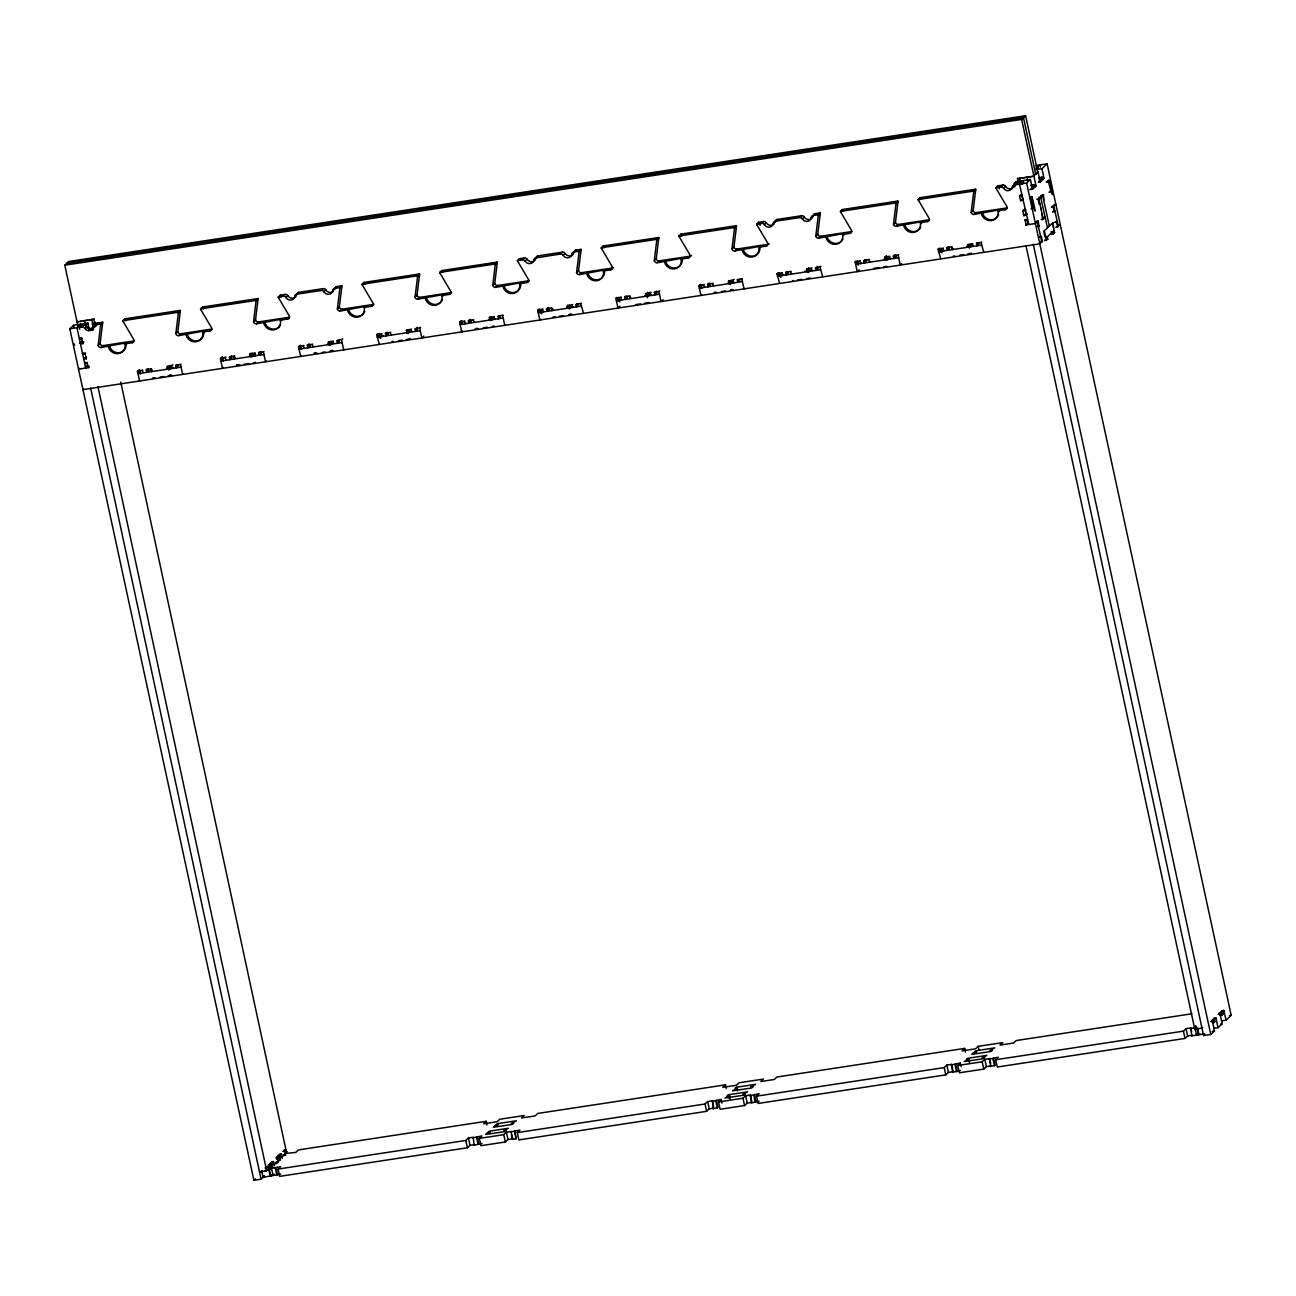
<?xml version="1.0" encoding="UTF-8"?>
<svg xmlns="http://www.w3.org/2000/svg" width="1296" height="1296" viewBox="0 0 1296 1296"><rect width="100%" height="100%" fill="white"/><g stroke="black" fill="none" stroke-linecap="round" stroke-linejoin="round"><path stroke-width="1.5" d="M98.156 345.4L100.651 324.81A2.543 2.365 46.9 0 0 100.602 324.097L102.578 322.234A2.543 2.365 46.9 0 1 102.643 322.947L100.132 343.553L98.156 345.4A2.543 2.365 46.9 0 0 101.072 347.474L125.987 342.905A8.878 8.294 46.9 0 1 119.443 352.69A8.878 8.294 46.9 0 1 109.237 345.449M175.851 333.574L178.362 312.968A2.543 2.365 46.9 0 0 178.313 312.255L180.29 310.392A2.543 2.365 46.9 0 1 180.338 311.105L177.827 331.711L175.851 333.574A2.543 2.365 46.9 0 0 178.767 335.632L203.683 331.063A8.878 8.294 46.9 0 1 197.154 340.848A8.878 8.294 46.9 0 1 186.932 333.623M253.562 321.732L256.057 301.126A2.543 2.365 46.9 0 0 256.009 300.413L257.985 298.566A2.543 2.365 46.9 0 1 258.05 299.279L255.539 319.869L253.562 321.732A2.543 2.365 46.9 0 0 256.478 323.806L281.394 319.221A8.878 8.294 46.9 0 1 281.572 320.485M337.365 308.966L339.86 288.36A2.543 2.365 46.9 0 0 339.811 287.647L341.788 285.784A2.543 2.365 46.9 0 1 341.852 286.497L339.341 307.103L337.365 308.966A2.543 2.365 46.9 0 0 340.281 311.024L365.197 306.455A8.878 8.294 46.9 0 1 365.375 307.719M415.06 297.124L417.571 276.518A2.543 2.365 46.9 0 0 417.523 275.805L419.499 273.958A2.543 2.365 46.9 0 1 419.548 274.671L417.053 295.261L415.06 297.124A2.543 2.365 46.9 0 0 417.976 299.198L442.892 294.613A8.878 8.294 46.9 0 1 443.07 295.877M492.772 285.282L495.266 264.676A2.543 2.365 46.9 0 0 495.218 263.963L497.21 262.116A2.543 2.365 46.9 0 1 497.259 262.829L494.748 283.435L492.772 285.282A2.543 2.365 46.9 0 0 495.688 287.356L520.603 282.787A8.878 8.294 46.9 0 1 514.075 292.572A8.878 8.294 46.9 0 1 503.852 285.331M576.574 272.516L579.085 251.91A2.543 2.365 46.9 0 0 579.02 251.197L581.013 249.35A2.543 2.365 46.9 0 1 581.062 250.063L578.551 270.653L576.574 272.516A2.543 2.365 46.9 0 0 579.49 274.59L604.406 270.005A8.878 8.294 46.9 0 1 597.877 279.806A8.878 8.294 46.9 0 1 587.655 272.565M654.269 260.674L656.78 240.068A2.543 2.365 46.9 0 0 656.732 239.355L658.708 237.508A2.543 2.365 46.9 0 1 658.757 238.221L656.262 258.827L654.269 260.674A2.543 2.365 46.9 0 0 657.202 262.748L682.101 258.179A8.878 8.294 46.9 0 1 675.572 267.964A8.878 8.294 46.9 0 1 665.366 260.723M731.981 248.832L734.492 228.242A2.543 2.365 46.9 0 0 734.427 227.529L736.42 225.666A2.543 2.365 46.9 0 1 736.468 226.379L733.957 246.985L731.981 248.832A2.543 2.365 46.9 0 0 734.897 250.906L759.812 246.337A8.878 8.294 46.9 0 1 753.284 256.122A8.878 8.294 46.9 0 1 743.062 248.881M815.783 236.066L818.294 215.46A2.543 2.365 46.9 0 0 818.246 214.747L820.222 212.9A2.543 2.365 46.9 0 1 820.271 213.613L817.76 234.22L815.783 236.066A2.543 2.365 46.9 0 0 818.699 238.14L843.615 233.572A8.878 8.294 46.9 0 1 843.809 235.451M893.495 224.224L895.99 203.634A2.543 2.365 46.9 0 0 895.941 202.921L897.917 201.058A2.543 2.365 46.9 0 1 897.966 201.771L895.471 222.377L893.495 224.224A2.543 2.365 46.9 0 0 896.411 226.298L921.31 221.729A8.878 8.294 46.9 0 1 921.521 223.609M971.19 212.398L973.701 191.792A2.543 2.365 46.9 0 0 973.652 191.079L975.629 189.216A2.543 2.365 46.9 0 1 975.677 189.929L973.166 210.535L971.19 212.398A2.543 2.365 46.9 0 0 974.106 214.456L999.022 209.887A8.878 8.294 46.9 0 1 999.216 211.766M553.068 316.985L555.401 316.84M714.161 292.264L716.461 292.313M152.815 377.8L155.115 377.833M1023.5 117.693L1035.763 174.458M1040.688 197.154L1047.46 227.853M77.954 326.074L64.8 265.21L68.753 261.5L1025.606 115.717L1037.869 172.481L1035.779 172.805M264.433 1176.055L261.079 1179.198L253.903 1180.283L69.806 328.779L73.548 325.28L87.901 323.093L89.375 329.929M77.695 321.392L77.08 321.975L78.116 321.813M84.775 320.387L85.034 324.535M69.806 328.779L82.037 326.916L84.013 325.069A2.543 2.365 46.9 0 1 86.621 326.349A5.071 4.747 46.9 0 0 95.629 324.972A2.543 2.365 46.9 0 1 97.54 323.012L102.578 322.234M79.736 329.314L78.975 325.814L86.152 324.729L87.901 323.093M91.951 319.302L93.199 329.832M82.037 326.916A2.543 2.365 46.9 0 1 84.629 328.196L86.621 326.349M77.193 321.862L94.316 318.962M95.191 322.105L92.486 324.648L95.855 323.368M80.919 337.657L79.445 339.05L82.328 338.224M88.549 329.492L91.692 328.325L92.016 329.848M84.629 328.196A5.071 4.747 46.9 0 0 93.652 326.819L97.54 323.012M100.651 324.81L102.643 322.947M83.624 342.857L79.688 343.262M84.791 353.079C84.904 356.546 83.43 351.718 82.685 354.051L85.698 353.111M108.248 346.388A8.878 8.294 46.9 0 0 118.454 353.63A8.878 8.294 46.9 0 0 124.999 343.829L132.16 342.743A2.543 2.365 46.9 0 0 134.039 339.941L123.055 321.392A2.543 2.365 46.9 0 1 122.812 320.711L124.789 318.848L180.29 310.392M123.055 321.392L125.048 319.529A2.543 2.365 46.9 0 1 124.789 318.848M86.621 358.085L83.738 358.911L86.168 356.983M101.072 347.474L103.048 345.627L134.152 340.88L132.16 342.743M85.941 362.216L84.694 363.366L87.593 362.54M79.736 368.258L78.57 369.328L88.76 367.303M88.776 367.594L88.387 365.764L85.747 368.242L76.982 327.694L80.725 324.194L81.113 326.009M124.999 343.829L125.987 342.905M83.624 388.994L82.96 389.61L1039.797 243.826L1042.438 241.348L1041.385 236.488L1039.586 236.763M90.639 388.039L261.079 1179.198M97.978 386.791L266.684 1170.806L259.508 1171.892L262.408 1170.936M178.362 312.968L180.338 311.105M185.944 334.546A8.878 8.294 46.9 0 0 196.166 341.788A8.878 8.294 46.9 0 0 202.694 331.987L209.871 330.901A2.543 2.365 46.9 0 0 211.734 328.099L200.767 309.55A2.543 2.365 46.9 0 1 200.524 308.869L202.5 307.022L257.985 298.566M200.767 309.55L202.743 307.703A2.543 2.365 46.9 0 1 202.5 307.022M140.195 380.408L139.563 380.975L137.473 371.255L138.834 369.976M178.767 335.632L180.76 333.785L211.847 329.038L209.871 330.901M137.473 371.255L142.738 370.057M143.273 372.487L142.252 370.526M148.343 368.663L148.748 370.494L146.772 372.341L146.237 369.911L147.469 368.761M146.237 369.911L151.519 368.728M152.296 370.915L151.551 371.612L151.016 369.182M202.694 331.987L203.683 331.063M167.492 367.627L170.845 367.432L167.492 369.182L167.589 366.169M166.973 366.752L172.984 364.873M173.016 367.756L172.287 368.453L171.752 366.023M177.989 364.775L178.249 365.99L176.272 367.853L176.353 364.84M175.738 365.423L181.019 364.225M170.44 375.208L168.075 375.856M256.057 301.126L258.05 299.279M183.254 373.847L182.623 374.414L180.533 364.694M263.655 322.704A8.878 8.294 46.9 0 0 273.861 329.945A8.878 8.294 46.9 0 0 280.406 320.161L287.582 319.059A2.543 2.365 46.9 0 0 289.445 316.256L278.478 297.707A2.543 2.365 46.9 0 1 278.219 297.027L280.195 295.18L285.25 294.403A2.543 2.365 46.9 0 1 287.858 295.682A5.071 4.747 46.9 0 0 296.104 296.347M278.478 297.707L280.454 295.861A2.543 2.365 46.9 0 1 280.195 295.18M278.219 297.027L283.257 296.266L285.25 294.403M256.478 323.806L258.455 321.943L289.559 317.212L287.582 319.059M223.479 367.416L222.491 368.339L220.401 358.619L222.118 356.999M283.257 296.266A2.543 2.365 46.9 0 1 285.865 297.545L287.858 295.682M223.56 358.571L220.919 361.049L263.979 354.488M220.401 358.619L226.039 357.08M226.201 359.851L225.18 357.89M231.206 355.72L231.676 357.858L229.684 359.705L229.651 356.821M285.865 297.545A5.071 4.747 46.9 0 0 294.889 296.168L298.777 292.345L323.222 288.619A2.543 2.365 46.9 0 1 325.831 289.899A5.071 4.747 46.9 0 0 333.607 291.146M229.165 357.275L234.819 355.736M235.224 358.279L234.479 358.976L233.944 356.546M280.406 320.161L281.394 319.221M237.605 364.824L236.569 365.407M250.42 354.991L253.773 354.796L250.42 356.546L249.901 354.116L250.889 353.192M294.889 296.168A2.543 2.365 46.9 0 1 296.8 294.208L321.246 290.482L323.222 288.619M249.901 354.116L255.182 352.933M255.944 355.12L255.199 355.817L254.68 353.387M260.836 351.848L261.176 353.354L259.2 355.217L258.665 352.787L259.654 351.864M321.246 290.482A2.543 2.365 46.9 0 1 323.838 291.762L325.831 289.899M258.665 352.787L263.947 351.589M323.838 291.762A5.071 4.747 46.9 0 0 332.861 290.385A2.543 2.365 46.9 0 1 334.773 288.409L336.749 286.562L341.788 285.784M332.861 290.385L334.838 288.522A2.543 2.365 46.9 0 1 336.749 286.562M339.86 288.36L341.852 286.497M266.425 360.968L265.55 361.778L263.444 352.058M347.458 309.938A8.878 8.294 46.9 0 0 357.664 317.18A8.878 8.294 46.9 0 0 364.208 307.379L371.385 306.293A2.543 2.365 46.9 0 0 373.248 303.491L362.281 284.942A2.543 2.365 46.9 0 1 362.021 284.261L363.998 282.415L419.499 273.958M362.281 284.942L364.257 283.095A2.543 2.365 46.9 0 1 363.998 282.415M301.385 355.752L300.64 356.449L298.534 346.712L299.894 345.433M301.693 346.664L299.068 349.142L342.112 342.581M340.281 311.024L342.257 309.177L373.361 304.43A2.543 2.365 46.9 0 0 373.993 304.236M298.534 346.712L303.944 345.4M304.333 347.944L303.313 345.983M309.42 344.12L309.809 345.951L307.832 347.798L307.314 345.368L308.675 344.104M307.314 345.368L312.709 344.072M313.114 346.615L312.093 344.639M315.495 353.16L314.005 353.176M364.208 307.379L365.197 306.455M328.552 343.1L331.906 342.905L328.568 344.655L328.779 341.512M328.034 342.209L333.315 341.026M371.385 306.293L373.361 304.43M333.85 343.456L332.829 341.48M339.05 340.232L339.309 341.464L337.333 343.31L337.543 340.184M336.814 340.88L342.824 338.985M331.63 350.552L330.14 351.167M417.571 276.518L419.548 274.671M344.315 349.304L343.699 349.888L341.593 340.151M425.153 298.096A8.878 8.294 46.9 0 0 435.375 305.338A8.878 8.294 46.9 0 0 441.904 295.553L449.08 294.451A2.543 2.365 46.9 0 0 450.943 291.649L439.976 273.1A2.543 2.365 46.9 0 1 439.733 272.419L441.709 270.572L497.21 262.116M439.976 273.1L441.952 271.253A2.543 2.365 46.9 0 1 441.709 270.572M379.274 344.072L376.682 334.805L377.784 333.752M417.976 299.198L419.969 297.335L451.057 292.604A2.543 2.365 46.9 0 0 451.705 292.41M376.682 334.805L381.964 333.607M382.984 335.583L381.98 336.506L381.461 334.076M387.585 332.375L387.958 334.044L385.981 335.907L385.447 333.461L386.564 332.424M385.447 333.461L390.728 332.278M391.246 334.708L390.226 332.732M441.904 295.553L442.892 294.613M393.385 341.48L391.975 341.496M406.701 331.193L410.054 330.998L406.701 332.748L406.669 329.848M406.183 330.302L411.464 329.119M449.08 294.451L451.057 292.604M411.982 331.549L410.962 329.573M416.956 327.272L417.458 329.557L415.481 331.403L415.449 328.504M414.947 328.973L420.601 327.434M406.28 339.568L409.52 338.888M495.266 264.676L497.259 262.829M423.824 336.118L421.832 337.981L419.742 328.244M502.864 286.254A8.878 8.294 46.9 0 0 513.07 293.495A8.878 8.294 46.9 0 0 519.615 283.711L526.792 282.609A2.543 2.365 46.9 0 0 528.655 279.823L517.687 261.274A2.543 2.365 46.9 0 1 517.428 260.593L519.404 258.73L524.459 257.969A2.543 2.365 46.9 0 1 527.067 259.232A5.071 4.747 46.9 0 0 536.074 257.872L560.455 254.032L562.432 252.169A2.543 2.365 46.9 0 1 565.04 253.449A5.071 4.747 46.9 0 0 574.063 252.072A2.543 2.365 46.9 0 1 575.959 250.112L581.013 249.35M517.687 261.274L519.664 259.411A2.543 2.365 46.9 0 1 519.404 258.73M517.428 260.593L522.482 259.816L524.459 257.969M495.688 287.356L497.664 285.493L528.768 280.762A2.543 2.365 46.9 0 0 529.4 280.568M462.575 331.096L461.7 331.906L459.61 322.169L461.084 320.776M522.482 259.816A2.543 2.365 46.9 0 1 525.074 261.095L527.067 259.232M462.769 322.121L460.129 324.599L503.188 318.038M459.61 322.169L464.875 320.971M465.896 322.947L464.908 323.87L464.389 321.44M470.448 319.432L470.885 321.408L468.909 323.271L468.374 320.825L469.865 319.448M525.074 261.095A5.071 4.747 46.9 0 0 534.098 259.718L537.986 255.895L562.432 252.169M468.374 320.825L473.656 319.642M474.174 322.072L473.153 320.096M519.615 283.711L520.603 282.787M476.62 328.552L475.13 328.957M489.629 318.557L492.982 318.362L489.629 320.112L489.969 316.856M526.792 282.609L528.768 280.762M489.11 317.666L494.392 316.483M494.91 318.913L493.889 316.937M500.094 315.544L500.386 316.921L498.409 318.767L498.749 315.527M560.455 254.032A2.543 2.365 46.9 0 1 563.063 255.312L565.04 253.449M497.875 316.337L503.156 315.139M563.063 255.312A5.071 4.747 46.9 0 0 572.071 253.935L575.959 250.112M579.085 251.91L581.062 250.063M505.505 324.648L504.76 325.345L502.67 315.608M586.667 273.488A8.878 8.294 46.9 0 0 596.889 280.73A8.878 8.294 46.9 0 0 603.418 270.945L610.594 269.843A2.543 2.365 46.9 0 0 612.457 267.057L601.49 248.492A2.543 2.365 46.9 0 1 601.231 247.811L603.207 245.965L658.708 237.508M601.49 248.492L603.466 246.645A2.543 2.365 46.9 0 1 603.207 245.965M540.464 319.415L539.849 319.999L537.743 310.262L538.99 309.096M541.712 313.875L540.918 310.214L538.277 312.692L581.337 306.131M537.743 310.262L543.024 309.064M579.49 274.59L581.467 272.727L612.571 267.997A2.543 2.365 46.9 0 0 613.607 267.559M543.672 311.38L543.056 311.963L542.538 309.533M548.662 307.832L549.018 309.501L547.042 311.364L546.523 308.934L547.754 307.768M546.523 308.934L551.788 307.735M552.76 309.76L551.821 310.635L551.302 308.205M603.418 270.945L604.406 270.005M566.773 306.796L571.115 306.455L567.778 308.205L567.875 305.192M567.243 305.775L572.524 304.576M610.594 269.843L612.571 267.997M573.431 306.666L572.557 307.476L572.038 305.046M578.291 303.944L576.542 306.86L576.509 303.961M576.023 304.43L581.305 303.232M570.645 314.28L568.345 314.879M656.78 240.068L658.757 238.221M583.411 312.968L580.802 303.701M664.378 261.646A8.878 8.294 46.9 0 0 674.584 268.888A8.878 8.294 46.9 0 0 681.113 259.103L688.289 258.001A2.543 2.365 46.9 0 0 690.152 255.215L679.185 236.666A2.543 2.365 46.9 0 1 678.942 235.985L680.918 234.122L736.42 225.666M679.185 236.666L681.161 234.803A2.543 2.365 46.9 0 1 680.918 234.122M619.974 306.229L617.998 308.092L615.892 298.355L616.88 297.432M657.202 262.748L659.178 260.885L690.266 256.154A2.543 2.365 46.9 0 0 691.497 255.555M615.892 298.355L621.286 297.043M621.691 299.603L620.671 297.626M626.843 296.071L627.167 297.594L625.19 299.457L624.656 297.027L625.644 296.087M624.656 297.027L629.937 295.828M630.52 298.21L629.451 296.298M681.113 259.103L682.101 258.179M645.91 294.743L649.264 294.548L645.91 296.298L645.878 293.398M645.392 293.868L651.159 292.199M688.289 258.001L690.266 256.154M651.191 295.099L650.171 293.139M656.213 290.968L656.667 293.107L654.691 294.953L654.658 292.07M654.156 292.523L659.81 290.984M644.501 303.28L648.826 302.6M734.492 228.242L736.468 226.379M663.034 299.668L661.057 301.531L658.951 291.794M742.073 249.82A8.878 8.294 46.9 0 0 752.296 257.045A8.878 8.294 46.9 0 0 758.824 247.261L766.001 246.175A2.543 2.365 46.9 0 0 767.864 243.373L756.896 224.824A2.543 2.365 46.9 0 1 756.637 224.143L758.614 222.28L763.668 221.519A2.543 2.365 46.9 0 1 766.276 222.799A5.071 4.747 46.9 0 0 774.295 223.754M756.896 224.824L758.873 222.961A2.543 2.365 46.9 0 1 758.614 222.28M756.637 224.143L761.692 223.366L763.668 221.519M734.897 250.906L736.873 249.059L767.977 244.312A2.543 2.365 46.9 0 0 769.192 243.713M701.541 294.872L700.925 295.456L698.819 285.719L700.18 284.44M761.692 223.366A2.543 2.365 46.9 0 1 764.3 224.645L766.276 222.799M701.978 285.671L699.338 288.149L742.397 281.588M698.819 285.719L704.214 284.407M704.619 286.967L703.598 284.99M709.69 283.144L710.095 284.958L708.118 286.821L707.584 284.391L708.815 283.225M764.3 224.645A5.071 4.747 46.9 0 0 773.307 223.268A2.543 2.365 46.9 0 1 775.219 221.308L777.195 219.461L801.641 215.735A2.543 2.365 46.9 0 1 804.249 217.015A5.071 4.747 46.9 0 0 812.025 218.246M773.307 223.268L775.3 221.422A2.543 2.365 46.9 0 1 777.195 219.461M707.584 284.391L712.865 283.192M713.448 285.574L712.363 283.662M758.824 247.261L759.812 246.337M728.838 282.107L732.191 281.912L728.838 283.662L729.065 280.535M766.001 246.175L767.977 244.312M775.219 221.308L799.664 217.582L801.641 215.735M728.32 281.232L734.216 279.45M734.249 282.35L733.633 282.933L733.099 280.503M739.336 279.256L739.595 280.471L737.618 282.317L737.699 279.304M799.664 217.582A2.543 2.365 46.9 0 1 802.273 218.862L804.249 217.015M737.084 279.887L742.365 278.705M731.786 289.688L730.409 290.191M802.273 218.862A5.071 4.747 46.9 0 0 811.296 217.485L815.168 213.662L820.222 212.9M818.294 215.46L820.271 213.613M744.601 288.311L743.969 288.895L741.879 279.158M825.876 237.038A8.878 8.294 46.9 0 0 836.098 244.28A8.878 8.294 46.9 0 0 842.627 234.495L849.803 233.393A2.543 2.365 46.9 0 0 851.666 230.607L840.699 212.058A2.543 2.365 46.9 0 1 840.44 211.378L842.416 209.515L897.917 201.058M840.699 212.058L842.675 210.195A2.543 2.365 46.9 0 1 842.416 209.515M779.56 283.079L776.952 273.812L778.07 272.776M818.699 238.14L820.676 236.277L851.78 231.547L849.803 233.393M776.952 273.812L782.233 272.63M783.383 274.477L782.266 275.513L781.747 273.083M787.903 271.544L788.227 273.051L786.251 274.914L785.732 272.484L786.721 271.561M785.732 272.484L791.014 271.285M791.532 273.715L790.511 271.755M842.627 234.495L843.615 233.572M806.971 270.2L810.324 270.005L806.987 271.755L806.954 268.855M806.452 269.325L811.993 267.899M812.268 270.556L811.247 268.596M817.241 266.279L817.727 268.564L815.751 270.427L815.719 267.527M815.233 267.98L821 266.328M895.99 203.634L897.966 201.771M822.62 276.518L820.012 267.251M903.587 225.212A8.878 8.294 46.9 0 0 913.793 232.438A8.878 8.294 46.9 0 0 920.322 222.653L927.499 221.567A2.543 2.365 46.9 0 0 929.362 218.765L918.394 200.216A2.543 2.365 46.9 0 1 918.151 199.535L920.128 197.672L975.629 189.216M918.394 200.216L920.371 198.353A2.543 2.365 46.9 0 1 920.128 197.672M859.183 269.779L857.207 271.642L855.101 261.905L855.959 261.095M858.276 261.873L855.635 264.335L898.695 257.774M896.411 226.298L898.387 224.451L929.475 219.704L927.499 221.567M855.101 261.905L860.382 260.723M861.143 262.926L860.414 263.623L859.88 261.176M866.084 259.783L866.376 261.16L864.4 263.007L864.61 259.88M863.865 260.577L869.146 259.378M869.681 261.808L868.66 259.848M64.8 265.21L1021.637 119.426L1025.606 115.717M920.322 222.653L921.31 221.729M885.119 258.293L888.473 258.098L885.119 259.848L884.601 257.418L886.205 255.911M884.601 257.418L889.882 256.219M891.032 258.082L889.915 259.119L889.38 256.689M895.455 254.68L895.876 256.657L893.9 258.52L893.365 256.073L894.856 254.696M893.365 256.073L898.776 254.777M973.701 191.792L975.677 189.929M901.741 263.687L900.266 265.081L898.16 255.344M981.283 213.37A8.878 8.294 46.9 0 0 991.505 220.612A8.878 8.294 46.9 0 0 998.033 210.811L1005.21 209.725A2.543 2.365 46.9 0 0 1007.073 206.923L996.106 188.374A2.543 2.365 46.9 0 1 995.846 187.693L997.823 185.846L1002.877 185.069A2.543 2.365 46.9 0 1 1005.485 186.349A5.071 4.747 46.9 0 0 1014.509 184.972L1026.643 182.995L1030.385 179.496L1032.491 189.232L1029.802 189.637M996.106 188.374L998.082 186.527A2.543 2.365 46.9 0 1 997.823 185.846M995.846 187.693L1000.901 186.932L1002.877 185.069M974.106 214.456L976.082 212.609L1007.186 207.862L1005.21 209.725M940.621 258.552L938.029 249.269L939.13 248.233M1000.901 186.932A2.543 2.365 46.9 0 1 1003.509 188.195L1005.485 186.349M938.029 249.269L943.31 248.087M1017.895 182.088L1017.797 178.168M1015.06 186.818L1014.298 183.319L1016.032 181.683L1030.385 179.496M1020.082 177.892L1020.357 182.023M944.071 250.29L943.342 250.987L942.808 248.54M948.947 246.839L949.304 248.524L947.327 250.371L946.793 247.941L947.911 246.904M1012.516 186.835L1016.404 183.011A2.543 2.365 46.9 0 0 1014.509 184.972A2.543 2.365 46.9 0 0 1012.516 186.835A5.071 4.747 46.9 0 1 1003.509 188.195M946.793 247.941L952.074 246.742M1027.258 176.791L1027.534 180.938M1036.022 168.577L1039.927 164.916L1040.396 167.038M953.192 249.172L952.106 249.642L951.588 247.212M1032.863 176.353L1038.08 172.287L1040.186 182.007L1038.388 182.282M1036.103 169.565L1041.935 168.674L1047.103 163.831L1231.2 1015.335L1226.032 1020.179L1221.545 1020.859M998.033 210.811L999.022 209.887M954.731 255.96L953.354 256.009M1023.467 199.843L1020.584 200.686L1019.531 195.809L1020.406 194.999M967.043 245.803L971.401 245.462L968.047 247.212L968.015 244.312M1022.431 194.983L1019.531 195.809M1031.049 185.895L1034.176 184.729L1034.694 187.159L1032.912 187.434M1038.744 178.686L1042.195 177.212L1042.713 179.642L1040.024 180.047M967.529 244.782L972.81 243.583M1032.491 189.232L1033.819 187.985L1033.285 185.555M1034.694 187.159L1036.022 185.927L1021.637 119.426M1040.186 182.007L1041.514 180.776L1040.98 178.346M1042.713 179.642L1044.041 178.411L1041.935 168.674M1020.584 200.686L1023.16 198.725M973.328 246.029L972.308 244.053M978.577 242.951L976.828 245.884L976.795 242.984M976.293 243.437L981.704 242.141M967.626 254.048L970.866 253.352M1027.096 214.504L1023.84 215.687L1022.787 210.811L1024.391 209.304M1025.784 209.871L1022.787 210.811M1042.664 195.307L1049.323 226.12M983.68 251.991L981.088 242.725M1023.84 215.687L1026.999 213.646M1039.878 203.764L1039.214 204.379L1038.161 199.519L1043.442 194.562L1043.831 200.054M1036.654 226.832L1039.1 225.941L1038.047 221.081L1035.423 223.544L1025.849 225.002L1025.298 219.672M1027.679 219.316L1024.796 220.142M1025.849 225.002L1028.425 223.058M1028.732 224.176L1019.466 184.097L1023.208 180.598L1023.613 182.412M1042.162 214.31L1042.551 219.785L1045.192 217.323L1043.102 217.631M1051.429 207.133L1055.867 204.379L1054.069 204.655M1052.482 211.993L1054.944 211.102L1053.146 211.378M1025.946 245.543L1194.815 1029.397L1202.494 1027.841M1052.514 223.123L1054.62 232.859L1051.51 234.365M1033.285 244.296L1203.579 1035.601L1210.756 1034.5L1214.482 1031L1212.392 1021.264L1213.704 1020.033L1214.239 1022.463L1212.44 1022.738M1041.385 236.488L1038.938 237.379M1054.766 222.539L1057.212 221.648L1055.43 221.924M1045.435 235.613L1044.77 236.228L1043.717 231.368L1053.178 222.507L1053.567 227.983M1045.969 238.043L1054.102 230.429M1055.819 227.399L1060.258 224.645L1058.459 224.921M1044.689 240.748L1047.8 239.242L1047.281 236.812L1045.046 237.152M265.016 1168.02L268.142 1166.513L270.248 1176.25L271.804 1174.775M268.094 1165.136L271.22 1163.63L271.739 1166.06L269.05 1166.465M270.313 1163.063L273.424 1161.556L274.347 1165.817M275.805 1157.927L278.915 1156.421L279.434 1158.851L276.745 1159.256M277.879 1155.627L281.443 1154.039L282.366 1158.3M282.836 1151.334L285.946 1149.811L286.465 1152.257L284.683 1152.533M253.903 1180.283L255.49 1178.809M266.684 1170.806L266.814 1167.745M270.427 1167.291L272.808 1166.935L268.661 1168.943L280.73 1166.594L278.089 1169.057L279.661 1176.363L467.37 1147.77L470.011 1145.291L474.79 1144.562L474.125 1145.178L473.218 1137.256L468.423 1137.985L465.782 1140.464L278.089 1169.057M271.739 1166.06L272.111 1162.787M279.434 1158.851L280.649 1157.717L280.114 1155.287M286.465 1152.257L120.755 382.093M269.098 1168.538L270.686 1175.828L274.396 1174.225M261.614 1170.644L263.072 1177.335L280.714 1174.127M487.021 1124.944L486.243 1121.299L483.602 1123.778L497.129 1121.704L499.77 1119.242L524.216 1115.516L521.575 1117.978L535.102 1115.921L537.743 1113.442L725.452 1084.849L726.23 1088.494M472.554 1137.888L481.966 1135.928L479.326 1138.406L480.897 1145.696L505.343 1141.97L507.983 1139.508L512.762 1138.779L511.969 1135.134M474.125 1145.178L481.934 1143.477M479.326 1138.406L503.755 1134.68L506.396 1132.202L511.191 1131.473L512.098 1139.395L516.067 1138.795L515.144 1130.873L519.939 1130.144L517.298 1132.623L518.87 1139.913L706.579 1111.32L709.22 1108.841L713.999 1108.112L713.335 1108.728L712.427 1100.822L713.61 1106.298M510.527 1132.088L515.144 1130.873M517.298 1132.623L704.992 1104.014L707.632 1101.551L712.427 1100.822M725.452 1084.849L722.812 1087.328L736.339 1085.27L738.979 1082.792L763.425 1079.066L760.784 1081.544L765.563 1080.815L774.311 1079.471L776.952 1077.008L964.661 1048.399L965.455 1052.06M711.763 1101.438L721.175 1099.478L721.953 1103.139M718.535 1101.956L742.981 1098.23L745.605 1095.768L750.4 1095.039L751.972 1102.329L747.193 1103.058L744.552 1105.537L720.106 1109.263L718.535 1101.956L721.175 1099.478M729.518 1095.622L724.918 1098.052L744.066 1095.136L745.378 1093.905L742.981 1094.261L747.581 1091.831L728.449 1094.747L727.137 1095.979L729.518 1095.622L730.312 1099.267M736.468 1087.231L735.14 1088.462L737.537 1088.105L732.613 1090.843L751.761 1087.927L753.073 1086.68L750.676 1087.052L755.6 1084.315L736.468 1087.231L737.262 1090.876M713.335 1108.728L717.968 1107.513L716.38 1100.207M759.132 1101.244L751.307 1102.945L750.4 1095.039M749.736 1095.655L759.148 1093.694L756.508 1096.173L758.079 1103.463L945.788 1074.87L948.429 1072.391L953.208 1071.662L951.637 1064.372L946.841 1065.101L944.217 1067.58L756.508 1096.173M964.661 1048.399L962.021 1050.878L975.548 1048.82L978.188 1046.342L1002.634 1042.616L999.994 1045.094L1013.521 1043.037L1016.161 1040.558L1191.883 1013.78M960.368 1070.577L952.544 1072.294L951.637 1064.372M950.972 1064.988L960.385 1063.044L961.162 1066.689M957.744 1065.506L982.19 1061.78L984.83 1059.318L989.609 1058.589L990.533 1066.495L991.181 1065.879L986.402 1066.608L983.761 1069.087L959.315 1072.813L957.744 1065.506L960.385 1063.044M968.728 1059.172L964.127 1061.602L983.275 1058.686L984.587 1057.455L982.19 1057.811L986.791 1055.381L967.658 1058.297L966.346 1059.529L968.728 1059.172L969.521 1062.817M988.945 1059.205L998.357 1057.261L995.717 1059.723L997.288 1067.029L1184.998 1038.42L1187.638 1035.958L1192.417 1035.229L1191.769 1035.844L1190.846 1027.922L1191.64 1031.567M990.533 1066.495L995.15 1065.28L993.562 1057.99M995.717 1059.723L1183.426 1031.13L1186.051 1028.651L1190.846 1027.922M1194.815 1029.397L1195.528 1025.8M1196.159 1026.254L1194.847 1027.485L1196.419 1034.791L1198.816 1034.419L1197.634 1028.943M1212.797 1019.466L1215.907 1017.959L1218.013 1027.696L1213.526 1028.376M1218.289 1014.331L1221.399 1012.824L1221.934 1015.254L1220.135 1015.529M1220.362 1012.03L1223.926 1010.443L1226.032 1020.179M1199.74 1033.56L1198.379 1034.84L1196.807 1027.534M1214.239 1022.463L1214.595 1019.191M1221.934 1015.254L1223.132 1014.12L1222.614 1011.69M1203.579 1035.601L1204.648 1034.581M1218.013 1027.696L1222.193 1023.791L1220.087 1014.055M1036.735 199.211L1038.955 198.79M1033.916 176.191L1017.166 178.751M255.166 362.264L253.336 362.864M494.068 325.976L492.367 326.446M332.861 350.584L331.031 350.568M952.511 248.168L951.75 248.67L953.095 248.719M171.639 375.176L169.97 375.095M630.536 297.189L629.629 297.643L630.488 297.853M713.464 284.553L712.525 285.055L713.416 285.217M732.985 289.64L731.317 289.575M152.296 370.04L151.211 370.543L152.231 370.721M235.224 357.404L234.106 357.939L235.143 358.085M552.744 308.999L551.464 309.582L552.825 309.695M571.585 314.296L570.256 314.118M410.346 338.888L409.277 339.115M971.498 253.4L970.623 253.579M810.243 277.992L806.566 278.575M66.776 263.347L1023.629 117.563M1036.152 165.499L1047.103 163.831M1036.055 167.054L1037.966 166.763L1038.42 168.901M1036.298 172.562L1038.08 172.287M1033.803 174.652L1035.893 174.328M1020.308 178.265L1022.398 177.941M1023.451 177.779L1025.541 177.471M1026.594 177.309L1028.684 176.985M1029.737 176.823L1031.827 176.515M1038.598 177.763L1042.195 177.212M1020.649 181.683L1019.417 178.103M1041.352 178.816L1044.041 178.411M1014.298 183.319L1021.475 182.218L1021.912 184.372M100.602 324.097L95.564 324.859A2.543 2.365 46.9 0 0 93.652 326.819M122.812 320.711L178.313 312.255M200.524 308.869L256.009 300.413M334.773 288.409L339.811 287.647M362.021 284.261L417.523 275.805M439.733 272.419L495.218 263.963M579.02 251.197L573.982 251.975A2.543 2.365 46.9 0 0 572.071 253.935M601.231 247.811L656.732 239.355M678.942 235.985L734.427 227.529M818.246 214.747L813.191 215.525A2.543 2.365 46.9 0 0 811.296 217.485M840.44 211.378L895.941 202.921M918.151 199.535L973.652 191.079M1038.809 181.181L1041.514 180.776M95.45 325.96L96.358 325.814M1047.751 180.954L1049.549 180.679C1058.216 214.925 1045.013 174.782 1049.549 180.679M1047.832 181.246L1049.63 180.97L1046.844 182.169M1046.326 181.942L1048.561 181.602M88.987 328.73L91.692 328.325M1031.033 185.198L1034.176 184.729M91.287 329.864L93.523 329.524M1033.771 186.268L1036.022 185.927M1031.114 188.406L1033.819 187.985M1050.019 191.387L1051.817 191.111L1049.031 192.31M1040.688 195.502L1042.778 195.194M80.611 342.031C84.467 340.443 79.688 340.281 81.664 343.861M1030.271 197.332L1032.07 197.057C1040.769 231.32 1027.534 191.29 1032.07 197.057M80.676 342.322L83.673 341.869M1030.336 197.64L1032.134 197.365L1029.802 198.499M79.623 342.954L81.421 342.679M1029.737 198.191L1031.081 197.996M1038.712 197.365L1040.801 197.041L1041.077 198.304M1032.086 207.846L1034.321 207.506L1031.098 208.769M82.328 353.322L83.219 353.192M1051.51 206.599L1053.891 206.226L1058.281 226.492M1041.109 219.494L1043.215 219.17L1038.825 198.904M86.589 366.039L88.387 365.764M1036.265 221.341L1038.047 221.081M85.941 366.655L88.922 366.201M1035.601 221.972L1037.399 221.697L1041.773 241.963M1037.318 226.217L1039.1 225.941M1050.991 231.935L1052.773 231.66L1053.308 234.09M137.441 371.693L140.632 371.207L137.992 373.685L181.051 367.124M537.727 310.7L540.918 310.214M146.999 370.753L148.748 370.494M175.511 366.412L178.249 365.99M229.927 358.117L231.676 357.858M259.427 353.63L261.176 353.354M307.816 346.259L309.809 345.951M337.576 341.723L339.309 341.464M386.208 334.303L387.958 334.044M415.465 329.848L417.458 329.557M469.136 321.683L470.885 321.408M498.393 317.212L500.386 316.921M547.285 309.776L549.018 309.501M576.04 305.386L578.518 305.014M625.417 297.869L627.167 297.594M654.917 293.366L656.667 293.107M708.345 285.233L710.095 284.958M737.845 280.73L739.595 280.471M785.992 273.407L788.227 273.051M815.994 268.823L817.727 268.564M863.881 261.533L866.376 261.16M894.127 256.916L895.876 256.657M947.554 248.783L949.304 248.524M976.568 244.361L978.804 244.021M1051.477 233.329L1054.62 232.859M166.504 368.566L168.496 368.258L168.885 370.089M249.415 355.93L251.424 355.622L251.699 356.999M327.564 344.023L329.557 343.715L329.945 345.546M406.701 331.954L407.705 331.808L408.094 333.639M488.641 319.48L490.633 319.172L490.925 320.549M566.773 307.573L568.766 307.265L569.155 309.096M644.922 295.666L646.915 295.358L647.401 297.643M727.85 283.03L729.842 282.722L730.231 284.553M804.978 271.285L807.975 270.832L808.364 272.646M884.131 259.216L886.124 258.925L886.318 259.832M967.059 246.58L969.052 246.289L969.44 248.119M420.26 330.674L377.201 337.235L379.841 334.757L380.635 338.402M659.47 294.224L616.426 300.785L619.051 298.307L619.844 301.968M820.546 269.698L777.487 276.242L780.127 273.78L780.905 277.425M981.607 245.138L938.563 251.699L941.188 249.237L941.981 252.882M1045.111 239.647L1047.8 239.242M1040.639 241.623L1042.438 241.348M160.088 377.071L164.09 376.472M240.035 364.889L236.941 364.889M244.021 364.289L249.01 363.528M317.18 353.144L315.09 352.998M322.153 352.382L325.15 351.929M398.309 340.783L402.295 340.168M478.256 328.601L476.167 328.439M483.23 327.839L487.215 327.24M559.386 316.24L563.371 315.625M635.526 304.641L640.516 303.88M721.451 291.551L725.436 290.936M797.591 279.952L801.576 279.337M873.747 268.353L878.737 267.575M883.71 266.83L886.707 266.36M959.656 255.263L963.657 254.648M284.148 1150.087L285.946 1149.811M284.44 1152.047L287.129 1151.626M486.243 1121.299L298.534 1149.892L295.893 1152.371L285.152 1153.489L283.289 1155.238L285.671 1154.882L281.961 1156.469M279.191 1154.38L281.443 1154.039M1221.691 1010.783L1223.926 1010.443M276.664 1156.761L278.915 1156.421M1218.71 1013.229L1221.399 1012.824M276.615 1158.332L280.649 1157.717M1219.99 1014.59L1223.132 1014.12M278.122 1160.082L280.503 1159.726L275.27 1162.755L277.668 1162.382L276.34 1163.63L273.942 1163.986M1229.402 1015.61L1231.2 1015.335M271.625 1161.832L273.424 1161.556M1213.672 1018.3L1215.907 1017.959M269.422 1163.905L271.22 1163.63M1211.906 1020.308L1213.704 1020.033M1210.594 1021.54L1212.392 1021.264M270.394 1165.574L272.63 1165.234M1212.424 1022.042L1215.113 1021.637M266.344 1166.789L268.142 1166.513M1190.182 1028.538L1195.139 1027.793M1220.395 1024.051L1222.193 1023.791M265.097 1170.531L267.349 1170.191M1195.479 1028.765L1198.168 1028.36M263.023 1175.958L263.93 1175.828M1212.246 1031.341L1214.482 1031M1191.769 1035.844L1204.664 1033.884M80.206 321.489L81.259 321.343M83.349 321.019L84.402 320.857M86.492 320.533L87.545 320.387M89.635 320.063L90.671 319.901M793.444 280.584L792.488 280.616M998.082 186.527L999.459 188.843M920.371 198.353L921.067 199.519M842.675 210.195L843.356 211.361M758.873 222.961L760.25 225.277M681.161 234.803L681.858 235.969M603.466 246.645L604.147 247.795M519.664 259.411L520.344 260.577M441.952 271.253L442.649 272.403M364.257 283.095L364.937 284.245M280.454 295.861L281.135 297.011M202.743 307.703L203.423 308.853M125.048 319.529L125.728 320.695M1053.227 206.858L1054.28 211.718M1056.564 222.264L1057.617 227.124M1040.737 207.765L1041.012 209.029M1044.382 230.753L1046.488 240.473M1026.643 182.995L1210.756 1034.5M1021.783 195.178L1022.56 198.823M1024.828 209.272L1025.816 213.824M1027.096 219.802L1027.825 223.155M1016.032 181.683L1016.437 183.514M1186.051 1028.651L1187.638 1035.958M1183.426 1031.13L1184.998 1038.42M969.797 244.296L970.429 247.18M940.167 248.184L941.026 252.137M886.675 256.025L887.501 259.816M857.304 261.128L858.195 265.226M992.914 1058.605L994.486 1065.895M989.998 1060.403L990.792 1064.065M984.83 1059.318L986.402 1066.608M982.19 1061.78L983.761 1069.087M978.188 1046.342L978.982 1049.987M808.477 267.624L809.352 271.723M955.589 1063.773L957.177 1071.063M954.941 1064.389L956.513 1071.679M779.139 272.873L779.949 276.68M946.841 1065.101L948.429 1072.391M944.217 1067.58L945.788 1074.87M730.555 280.584L731.219 283.63M700.925 284.472L701.816 288.587M647.433 292.313L648.292 296.266M618.062 297.416L618.889 301.223M754.353 1094.423L755.941 1101.73M753.705 1095.039L755.276 1102.345M745.605 1095.768L747.193 1103.058M742.981 1098.23L744.552 1105.537M569.527 305.289L570.143 308.173M728.449 1094.747L729.243 1098.392M715.732 1100.839L717.304 1108.129M539.897 309.161L540.74 313.13M707.632 1101.551L709.22 1108.841M704.992 1104.014L706.579 1111.32M491.314 316.888L492.01 320.08M461.684 320.776L462.51 324.567M408.451 329.816L408.985 332.262M378.821 333.704L379.679 337.657M514.496 1131.489L516.067 1138.795M506.396 1132.202L507.983 1139.508M503.755 1134.68L505.343 1141.97M330.253 341.431L330.934 344.623M477.171 1136.657L478.759 1143.963M476.507 1137.272L478.094 1144.579M300.607 345.303L301.433 349.11M468.423 1137.985L470.011 1145.291M465.782 1140.464L467.37 1147.77M252.072 353.176L252.801 356.53M222.442 357.064L223.285 361.017M169.209 366.12L169.873 369.149M139.579 370.008L140.47 374.107M284.634 1151.059L285.541 1155.319M277.587 1157.652L278.51 1161.913M93.814 319.415L95.159 326.041M275.935 1167.323L277.522 1174.613M275.287 1167.939L276.858 1175.229M271.496 1168.166L273.067 1175.472M269.892 1164.861L270.913 1169.575M86.152 324.729L86.913 328.228M81.826 338.677L82.879 343.942M85.082 353.678L86.2 359.284M87.091 363.01L88.144 367.87M73.548 325.28L73.937 327.11M74.293 344.023L74.585 345.352M534.098 259.718A2.543 2.365 46.9 0 1 536.009 257.758A2.543 2.365 46.9 0 1 537.986 255.895M497.664 285.493A2.543 2.365 46.9 0 1 494.748 283.435M419.969 297.335A2.543 2.365 46.9 0 1 417.053 295.261M342.257 309.177A2.543 2.365 46.9 0 1 339.341 307.103M334.838 288.522A5.071 4.747 46.9 0 1 334.595 289.575M298.777 292.345A2.543 2.365 46.9 0 0 296.865 294.305A5.071 4.747 46.9 0 1 296.735 295.018M258.455 321.943A2.543 2.365 46.9 0 1 255.539 319.869M180.76 333.785A2.543 2.365 46.9 0 1 177.827 331.711M103.048 345.627A2.543 2.365 46.9 0 1 100.132 343.553M976.082 212.609A2.543 2.365 46.9 0 1 973.166 210.535M898.387 224.451A2.543 2.365 46.9 0 1 895.471 222.377M820.676 236.277A2.543 2.365 46.9 0 1 817.76 234.22M815.168 213.662A2.543 2.365 46.9 0 0 813.272 215.638A5.071 4.747 46.9 0 1 812.867 217.015M775.3 221.422A5.071 4.747 46.9 0 1 775.154 222.118M736.873 249.059A2.543 2.365 46.9 0 1 733.957 246.985M659.178 260.885A2.543 2.365 46.9 0 1 656.262 258.827M581.467 272.727A2.543 2.365 46.9 0 1 578.551 270.653M998.649 214.796A8.878 8.294 46.9 0 1 982.271 212.447M920.695 227.205A8.878 8.294 46.9 0 1 904.576 224.273M842.999 239.031A8.878 8.294 46.9 0 1 826.864 236.115M280.487 325.231A8.878 8.294 46.9 0 1 264.643 321.781M364.824 311.364A8.878 8.294 46.9 0 1 348.446 309.015M442.519 299.522A8.878 8.294 46.9 0 1 426.157 297.173M487.037 1133.255L485.708 1134.502L504.841 1131.586L506.169 1130.339L503.771 1130.711L508.372 1128.281L489.24 1131.181L487.912 1132.429L490.309 1132.056L487.037 1133.255M494.732 1126.046L493.403 1127.277L512.536 1124.361L513.864 1123.13L511.466 1123.502L516.391 1120.765L497.259 1123.681L495.931 1124.912L498.328 1124.555L494.732 1126.046M973.15 1053.146L971.822 1054.393L990.97 1051.477L992.282 1050.23L989.885 1050.602L994.81 1047.865L975.677 1050.781L974.349 1052.028L976.747 1051.655L973.15 1053.146"/></g></svg>
